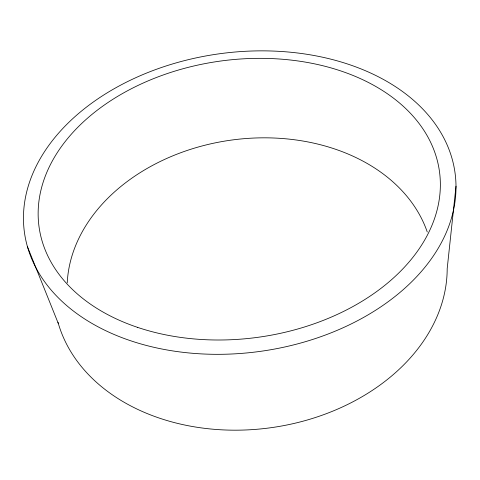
<?xml version="1.0" encoding="UTF-8"?>
<svg xmlns="http://www.w3.org/2000/svg" width="480" height="480" viewBox="0 0 480 480"><rect width="100%" height="100%" fill="white"/><g stroke="black" fill="none" stroke-linecap="round" stroke-linejoin="round"><path stroke-width="0.72" d="M456 186.18A217.35 150.192 -7.9 0 1 132.672 341.43A217.35 150.192 -7.9 0 1 130.506 80.16A217.35 150.192 -7.9 0 1 456 186.18L447.186 268.698A197.502 148.92 -7.9 0 1 270.684 427.746A197.502 148.92 -7.9 0 1 57.984 322.278M27.45 246.732L58.404 323.724M67.236 282.87A183.714 138.306 -7.9 0 1 230.43 140.22A183.714 138.306 -7.9 0 1 427.248 231.96M137.61 327.378A202.11 139.386 -7.9 0 0 440.358 185.55A202.11 139.386 -7.9 0 0 139.794 84.594A202.11 139.386 -7.9 0 0 137.61 327.378"/></g></svg>
